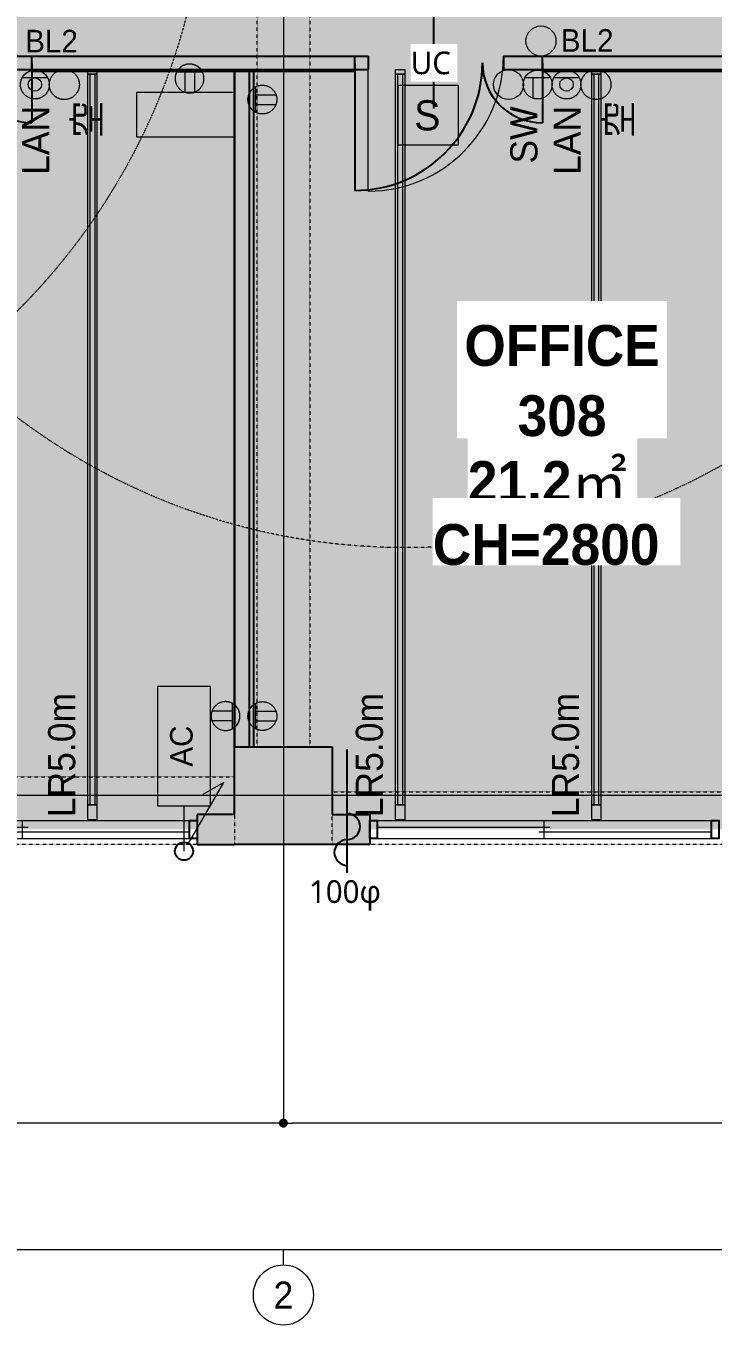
# Model space of a CAD drawing. Header units: millimetres. Extents: x -376000 to 292178, y -193032 to 188048.
# Drawn here: x -76643 to -72068, y 53324 to 61974 of the extents above; entities that cross this region are included whole.
import ezdxf

# ---------------------------------------------------------------- set-up
doc = ezdxf.new("R2010")
doc.units = ezdxf.units.MM
doc.header["$PDMODE"] = 1
doc.header["$PDSIZE"] = -2
for name, pattern in [('VW-01 短破線', [2.116125, 1.058062, -1.058062]), ('ラインタイプ-1', [2.116531, 1.058062, -1.058469]), ('ラインタイプ-28', [1.058161, 0.705383, -0.352778]), ('ラインタイプ-6', [5.291531, 3.175, -1.058062, 0.352704, -0.705764])]:
    doc.linetypes.add(name, pattern=pattern)
for name, color, linetype, lineweight in [('01_基準-寸法', 7, 'Continuous', 5), ('02_既存平面-内部建具・サッシ', 7, 'Continuous', 18), ('07_文字・記号', 7, 'Continuous', 9), ('_セキュリティー (2D)', 7, 'Continuous', 5), ('_塗（エリア） (2D)', 7, 'Continuous', 5), ('_塗（壁） (2D)', 7, 'Continuous', 5), ('_天井プロット (2D)', 7, 'Continuous', 5), ('_平面図(既存部) (2D)', 7, 'Continuous', 5), ('_平面図（新設） (2D)', 7, 'Continuous', 5), ('_文字・記号 (2D)', 7, 'Continuous', 5), ('_梁 (2D)', 7, 'Continuous', 5), ('_給排水ガス (2D)', 7, 'Continuous', 5), ('_解体部 (2D)', 7, 'Continuous', 5), ('一般', 7, 'Continuous', 5), ('天伏図', 7, 'Continuous', 5)]:
    doc.layers.add(name, color=color, linetype=linetype, lineweight=lineweight)
for name, color, linetype, lineweight, true_color in [('02_0.25', 1, 'Continuous', 25, 0xff0000), ('03_0.15', 7, 'Continuous', 15, 0x990099), ('04_0.10', 7, 'Continuous', 9, 0x0099ff), ('05_0.05点線', 9, 'ラインタイプ-28', 5, 0x808080), ('06一点鎖線', 7, 'ラインタイプ-6', 9, 0x9999ff), ('08_ハッチ・色', 7, 'Continuous', 5, 0x888888)]:
    doc.layers.add(name, color=color, linetype=linetype, lineweight=lineweight, true_color=true_color)
doc.styles.add('Hiragino Kaku Gothic Pro W3', font='', dxfattribs={"bigfont": 'Hiragino Kaku Gothic Pro W3'})
doc.styles.add('Hiragino Sans W3', font='', dxfattribs={"bigfont": 'Hiragino Sans W3'})
doc.styles.add('Yu Gothic UI Semilight', font='Yu Gothic UI Semilight.ttf')
doc.styles.add('ＭＳ Ｐゴシック', font='MS PGothic.ttf')
doc.styles.add('ＭＳ Ｐゴシック (bold)', font='')
doc.styles.get('Hiragino Kaku Gothic Pro W3').set_extended_font_data('Hiragino Kaku Gothic Pro W3')
doc.styles.get('Hiragino Sans W3').set_extended_font_data('Hiragino Sans W3')
doc.styles.get('ＭＳ Ｐゴシック (bold)').set_extended_font_data('ＭＳ Ｐゴシック', bold=True)
doc.dimstyles.new('RGT', dxfattribs={"dimtxt": 161.781684, "dimasz": 0.999939, "dimexe": 0, "dimexo": 1, "dimgap": 0.5, "dimtad": 1, "dimdsep": 46, "dimtxsty": 'Hiragino Sans W3', "dimblk": 'DOT', "dimblk1": 'DOT', "dimblk2": 'DOT', "dimcen": 0, "dimazin": 0, "dimtfac": 1, "dimtix": 1, "dimtmove": 0, "dimatfit": 0, "dimldrblk": 'VW_FILLEDARROW', "dimfxl": 1, "dimfrac": 2, "dimtolj": 1, "dimarcsym": 0})

# ---------------------------------------------------------------- blocks, each defined once
blk = doc.blocks.new('給排水ガス (2D)')
at = {"layer": '02_0.25'}
blk.add_circle((-75590.7, 56478.6), 60, dxfattribs=at)
at = {"layer": '04_0.10'}
for p, q in [((-75560.7, 56530.5), (-75325.9, 56937.1)), ((-75325.9, 56937.1), (-75464.3, 56857.2))]:
    blk.add_line(p, q, dxfattribs=at)
at = {"layer": '07_文字・記号', "color": 5, "lineweight": 18, "true_color": 0x0000ff}
blk.add_line((-75590.7, 56778.6), (-75590.7, 56478.6), dxfattribs=at)
blk = doc.blocks.new('塗（エリア） (2D)')
at = {"layer": '08_ハッチ・色', "linetype": 'Continuous', "lineweight": 0, "true_color": 0xd9d2ae, "transparency": 33554559}
blk.add_hatch(color=9, dxfattribs=at).paths.add_polyline_path([(-80628.7, 63568.6), (-80628.7, 63568.6), (-80628.7, 65273.6), (-79028.7, 65273.6), (-79028.7, 63568.6), (-61391.2, 63568.6), (-61397.5, 67757), (-59260, 67757), (-59253.7, 65248.6), (-57028.7, 65248.6), (-57028.7, 65248.6), (-54053.7, 65248.6), (-54053.7, 63528.1), (-54028.7, 63528.1), (-54028.7, 61728.1), (-80628.7, 61728.1)])
at = {"layer": '08_ハッチ・色', "linetype": 'Continuous', "lineweight": 0, "true_color": 0x98d8ff, "transparency": 33554559}
for points in [[(-79097.4, 56623.6), (-75191.2, 56623.6), (-75191.2, 61728.1), (-82028.7, 61728.1), (-82028.7, 59158.1), (-79097.4, 59158.1)], [(-75191.2, 61728.1), (-71028.7, 61728.1), (-71028.7, 56623.6), (-75191.2, 56623.6)]]:
    blk.add_hatch(color=141, dxfattribs=at).paths.add_polyline_path(points)
blk = doc.blocks.new('塗（壁） (2D)')
at = {"layer": '02_0.25', "linetype": 'Continuous', "lineweight": 0, "true_color": 0xaaaaaa}
for points in [[(-75253.7, 57173.6), (-74603.7, 57173.6), (-74603.7, 56523.6), (-75253.7, 56523.6)], [(-75503.7, 56523.6), (-75503.7, 56723.6), (-75253.7, 56723.6), (-75253.7, 56523.6)], [(-74603.7, 56523.6), (-74603.7, 56723.6), (-74353.7, 56723.6), (-74353.7, 56523.6)]]:
    blk.add_hatch(color=253, dxfattribs=at).paths.add_polyline_path(points)
at = {"layer": '08_ハッチ・色', "linetype": 'Continuous', "lineweight": 0}
blk.add_hatch(color=120, dxfattribs=at).paths.add_polyline_path([(-75253.7, 61683.6), (-75128.7, 61683.6), (-75128.7, 57173.6), (-75253.7, 57173.6)])
at = {"layer": '08_ハッチ・色', "color": 141}
for points in [[(-74363.7, 61683.6), (-74363.7, 61773.6), (-77003.7, 61683.6), (-77003.7, 61773.6)], [(-68193.7, 61683.6), (-68193.7, 61773.6), (-73463.7, 61683.6), (-73463.7, 61773.6)]]:
    blk.add_solid(points, dxfattribs=at)
blk = doc.blocks.new('グループ-31')
at = {"layer": '02_0.25', "flags": 128}
for points in [[(-1162.5, 60), (-1113.1, 60), (-1113.1, -60), (-1162.5, -60)], [(1113.1, 60), (1162.5, 60), (1162.5, -60), (1113.1, -60)]]:
    blk.add_lwpolyline(points, close=True, dxfattribs=at)
at = {"layer": '03_0.15'}
for p, q in [((-1113.1, 15), (37, 15)), ((0, -60), (0, 60)), ((-37, -15), (1113.1, -15))]:
    blk.add_line(p, q, dxfattribs=at)
at = {"layer": '04_0.10'}
for p, q in [((-1113.1, 60), (1113.1, 60)), ((-1113.1, -60), (1113.1, -60))]:
    blk.add_line(p, q, dxfattribs=at)
blk = doc.blocks.new('シンボル-2')
at = {"layer": '02_0.25', "color": 7}
blk.add_blockref('グループ-31', (0, 0), dxfattribs=at)
blk = doc.blocks.new('平面図(既存部) (2D)')
at = {"layer": '02_0.25'}
for p, q in [((-75253.728, 56723.559), (-75254.115, 57173.559)), ((-75254.115, 57173.559), (-74604.115, 57173.559)), ((-74604.115, 57173.559), (-74603.728, 56723.559)), ((-75503.728, 56723.559), (-75503.728, 56523.559)), ((-75253.728, 56723.559), (-75503.728, 56723.559)), ((-74603.728, 56723.559), (-74353.728, 56723.559)), ((-74353.728, 56723.559), (-74353.728, 56523.559)), ((-75503.728, 56523.559), (-75253.728, 56523.559)), ((-74604.115, 56523.559), (-75253.728, 56523.559)), ((-74353.728, 56523.559), (-74603.728, 56523.559))]:
    blk.add_line(p, q, dxfattribs=at)
at = {"layer": '06一点鎖線'}
for p, q in [((-74928.728, 72925.18), (-74928.728, 54925.18)), ((-50528.728, 56848.559), (-85528.728, 56848.559))]:
    blk.add_line(p, q, dxfattribs=at)
at = {"layer": '04_0.10', "color": 7}
for p in [(-76666.228, 56623.559), (-73191.228, 56623.559)]:
    blk.add_blockref('シンボル-2', p, dxfattribs=at)
blk = doc.blocks.new('解体部 (2D)')
at = {"layer": '02_0.25'}
for p, q in [((-76603.728, 61773.559), (-74453.728, 61773.559)), ((-76603.728, 61673.559), (-76603.728, 61773.559)), ((-74453.728, 61673.559), (-74453.728, 61773.559)), ((-73203.728, 61773.559), (-68303.728, 61773.559)), ((-73203.728, 61673.559), (-73203.728, 61773.559)), ((-76603.728, 61728.559), (-76603.728, 61328.559)), ((-76603.728, 61673.559), (-74453.728, 61673.559)), ((-75254.115, 57173.559), (-75254.115, 61673.559)), ((-75154.115, 57173.559), (-75154.115, 61673.559)), ((-74453.728, 61728.559), (-74453.728, 60878.559)), ((-73203.728, 61728.559), (-73203.728, 61328.559)), ((-73203.728, 61673.559), (-68303.728, 61673.559))]:
    blk.add_line(p, q, dxfattribs=at)
for centre, radius, start, end in [((-76603.728, 61728.559), 400, 180, 270), ((-74453.728, 61728.559), 850, 270, 0), ((-73203.728, 61728.559), 400, 180, 270)]:
    blk.add_arc(centre, radius, start, end, dxfattribs=at)
blk = doc.blocks.new('グループ-465')
at = {"layer": '04_0.10'}
blk.add_line((-74363.7, 60873.6), (-74363.7, 61773.6), dxfattribs=at)
blk.add_arc((-74363.7, 61773.6), 900, 270, 0, dxfattribs=at)
blk = doc.blocks.new('平面図（新設） (2D)')
at = {"layer": '02_0.25'}
for p, q in [((-77003.728, 61773.559), (-74363.728, 61773.559)), ((-74363.728, 61773.559), (-74363.728, 61683.559)), ((-73463.728, 61773.559), (-73463.728, 61683.559)), ((-73463.728, 61773.559), (-68193.728, 61773.559)), ((-77003.728, 61683.559), (-74363.728, 61683.559)), ((-75253.728, 61683.559), (-75253.728, 57173.559)), ((-75128.728, 61683.559), (-75128.728, 57173.559)), ((-73463.728, 61683.559), (-68193.728, 61683.559))]:
    blk.add_line(p, q, dxfattribs=at)
at = {"layer": '04_0.10'}
blk.add_blockref('グループ-465', (0, 0), dxfattribs=at)
blk = doc.blocks.new('グループ-1188')
at = {"layer": '07_文字・記号', "linetype": 'Continuous', "lineweight": 0, "true_color": 0x02abea, "transparency": 33554687}
blk.add_hatch(color=140, dxfattribs=at).paths.add_polyline_path([(-75765.7, 56778.6), (-75765.7, 57578.6), (-75415.7, 57578.6), (-75415.7, 56778.6)])
at = {"layer": '07_文字・記号', "color": 7, "linetype": 'Continuous', "lineweight": 5, "transparency": 33554687, "flags": 128}
blk.add_lwpolyline([(-75765.7, 56778.6), (-75765.7, 57578.6), (-75415.7, 57578.6), (-75415.7, 56778.6)], close=True, dxfattribs=at)
at = {"layer": '07_文字・記号', "color": 7, "insert": (-75683.9, 57178.6), "char_height": 150.76, "attachment_point": 2, "rotation": 90, "line_spacing_factor": 1.006498, "style": 'ＭＳ Ｐゴシック'}
blk.add_mtext('AC', dxfattribs=at)
blk = doc.blocks.new('新規分電盤')
at = {"layer": '07_文字・記号', "linetype": 'Continuous', "lineweight": 0, "transparency": 33554687}
blk.add_hatch(color=140, dxfattribs=at).paths.add_polyline_path([(-325, 150), (325, 150), (325, -150), (-325, -150)])
at = {"layer": '07_文字・記号', "color": 7, "linetype": 'Continuous', "lineweight": 5, "transparency": 33554687, "flags": 128}
blk.add_lwpolyline([(-325, 150), (325, 150), (325, -150), (-325, -150)], close=True, dxfattribs=at)
at = {"layer": '07_文字・記号', "color": 7, "linetype": 'Continuous', "lineweight": 5, "transparency": 33554687}
blk.add_solid([(325, -150), (325, 150), (-325, -150)], dxfattribs=at)
blk = doc.blocks.new('2口コンセント')
at = {"layer": '07_文字・記号', "linetype": 'Continuous', "lineweight": 0, "true_color": 0x63c3ff}
blk.add_hatch(color=151, dxfattribs=at).paths.add_polyline_path([(96, 0), (95.8, -6.4), (95.2, -12.6), (94.2, -18.8), (92.8, -24.9), (91, -30.8), (88.8, -36.6), (86.2, -42.4), (83.1, -48), (79.8, -53.4), (76.1, -58.5), (72.2, -63.4), (67.9, -67.9), (63.4, -72.2), (58.5, -76.1), (53.4, -79.8), (48, -83.1), (42.4, -86.2), (36.6, -88.8), (30.8, -91), (24.9, -92.8), (18.8, -94.2), (12.6, -95.2), (6.4, -95.8), (0, -96), (-6.4, -95.8), (-12.6, -95.2), (-18.8, -94.2), (-24.9, -92.8), (-30.8, -91), (-36.6, -88.8), (-42.4, -86.2), (-48, -83.1), (-53.4, -79.8), (-58.5, -76.1), (-63.4, -72.2), (-67.9, -67.9), (-72.2, -63.4), (-76.1, -58.5), (-79.8, -53.4), (-83.1, -48), (-86.2, -42.4), (-88.8, -36.6), (-91, -30.8), (-92.8, -24.9), (-94.2, -18.8), (-95.2, -12.6), (-95.8, -6.4), (-96, 0), (-95.8, 6.4), (-95.2, 12.6), (-94.2, 18.8), (-92.8, 24.9), (-91, 30.8), (-88.8, 36.6), (-86.2, 42.4), (-83.1, 48), (-79.8, 53.4), (-76.1, 58.5), (-72.2, 63.4), (-67.9, 67.9), (-63.4, 72.2), (-58.5, 76.1), (-53.4, 79.8), (-48, 83.1), (-42.4, 86.2), (-36.6, 88.8), (-30.8, 91), (-24.9, 92.8), (-18.8, 94.2), (-12.6, 95.2), (-6.4, 95.8), (0, 96), (6.4, 95.8), (12.6, 95.2), (18.8, 94.2), (24.9, 92.8), (30.8, 91), (36.6, 88.8), (42.4, 86.2), (48, 83.1), (53.4, 79.8), (58.5, 76.1), (63.4, 72.2), (67.9, 67.9), (72.2, 63.4), (76.1, 58.5), (79.8, 53.4), (83.1, 48), (86.2, 42.4), (88.8, 36.6), (91, 30.8), (92.8, 24.9), (94.2, 18.8), (95.2, 12.6), (95.8, 6.4)])
at = {"layer": '07_文字・記号', "linetype": 'Continuous', "lineweight": 0}
h = blk.add_hatch(color=7, dxfattribs=at)
edge = h.paths.add_edge_path()
edge.add_arc((0, 0), 96, 27.81814, 90)
edge.add_arc((0, 0), 96, 90, 152.18186)
edge.add_line((-84.9, 44.8), (84.9, 44.8))
at = {"layer": '07_文字・記号', "color": 7, "linetype": 'Continuous', "lineweight": 5}
for p, q in [((-32, 44.8), (-32, -90.5)), ((32, 44.8), (32, -90.5))]:
    blk.add_line(p, q, dxfattribs=at)
at = {"layer": '07_文字・記号', "color": 7, "linetype": 'Continuous', "lineweight": 5, "flags": 128}
blk.add_lwpolyline([(84.9, 44.8, 0.278179), (0, 96, 0.278179), (-84.9, 44.8), (84.9, 44.8)], format="xyb", close=True, dxfattribs=at)
at = {"layer": '07_文字・記号', "color": 7, "linetype": 'Continuous', "lineweight": 5}
blk.add_open_spline([(96, 0), (96, -25.7), (70.3, -70.3), (25.7, -96), (-25.7, -96), (-70.3, -70.3), (-96, -25.7), (-96, 25.7), (-70.3, 70.3), (-25.7, 96), (25.7, 96), (70.3, 70.3), (96, 25.7), (96, 0)], degree=2, dxfattribs=at)
blk = doc.blocks.new('グループ-1209')
at = {"color": 255, "linetype": 'Continuous', "lineweight": 5}
blk.add_wipeout([(-73288.3, 59401), (-73138.3, 59401), (-73138.3, 59151), (-73288.3, 59151)], dxfattribs=at).dxf.layer = '天伏図'
at = {"layer": '天伏図', "color": 82, "linetype": 'Continuous', "lineweight": 5, "true_color": 0x1ade00}
blk.add_line((-73288.3, 59359.9), (-73138.3, 59359.9), dxfattribs=at)
at = {"layer": '天伏図', "color": 82, "linetype": 'Continuous', "lineweight": 5, "true_color": 0x1ade00, "flags": 128}
blk.add_lwpolyline([(-73288.3, 59401), (-73138.3, 59401), (-73138.3, 59151), (-73288.3, 59151)], close=True, dxfattribs=at)
at = {"layer": '天伏図', "color": 82, "true_color": 0x1ade00, "insert": (-73264.3, 59319.6), "char_height": 120.6, "attachment_point": 1, "line_spacing_factor": 1.006145, "style": 'ＭＳ Ｐゴシック'}
blk.add_mtext('S', dxfattribs=at)
blk = doc.blocks.new('グループ-1213')
at = {"color": 255, "linetype": 'Continuous', "lineweight": 5}
blk.add_wipeout([(-73288.3, 59401), (-73138.3, 59401), (-73138.3, 59151), (-73288.3, 59151)], dxfattribs=at).dxf.layer = '天伏図'
at = {"layer": '天伏図', "color": 82, "linetype": 'Continuous', "lineweight": 5, "true_color": 0x1ade00}
blk.add_line((-73288.3, 59359.9), (-73138.3, 59359.9), dxfattribs=at)
at = {"layer": '天伏図', "color": 82, "linetype": 'Continuous', "lineweight": 5, "true_color": 0x1ade00, "flags": 128}
blk.add_lwpolyline([(-73288.3, 59401), (-73138.3, 59401), (-73138.3, 59151), (-73288.3, 59151)], close=True, dxfattribs=at)
at = {"layer": '天伏図', "color": 82, "true_color": 0x1ade00, "insert": (-73264.3, 59319.6), "char_height": 120.6, "attachment_point": 1, "line_spacing_factor": 1.006145, "style": 'ＭＳ Ｐゴシック'}
blk.add_mtext('S', dxfattribs=at)
blk = doc.blocks.new('グループ-1241')
at = {"layer": '07_文字・記号', "color": 160, "linetype": 'Continuous', "lineweight": 5, "true_color": 0x003dff, "transparency": 33554687, "flags": 128}
for points in [[(191.9, 2505), (191.9, 2475), (131.9, 2475), (131.9, 2505)], [(191.9, 2475), (191.9, -2390), (131.9, -2390), (131.9, 2475)], [(176.9, 2475), (176.9, -2390), (146.9, -2390), (146.9, 2475)], [(191.9, -2390), (191.9, -2490), (131.9, -2490), (131.9, -2390)]]:
    blk.add_lwpolyline(points, close=True, dxfattribs=at)
at = {"layer": '07_文字・記号', "color": 160, "true_color": 0x003dff, "insert": (-42, -2060), "char_height": 180.91, "attachment_point": 5, "rotation": 90, "line_spacing_factor": 1.007907, "style": 'ＭＳ Ｐゴシック'}
blk.add_mtext('LR5.0m', dxfattribs=at)
blk = doc.blocks.new('シンボル-6')
at = {"layer": '07_文字・記号', "color": 7}
blk.add_blockref('グループ-1241', (0, 0), dxfattribs=at)
blk = doc.blocks.new('グループ-1278')
at = {"layer": '07_文字・記号', "linetype": 'Continuous', "lineweight": 0, "true_color": 0x63c3ff}
blk.add_hatch(color=151, dxfattribs=at).paths.add_polyline_path([(-76679.5, 61583.6), (-76679.3, 61577.2), (-76678.7, 61570.9), (-76677.7, 61564.8), (-76676.3, 61558.7), (-76674.5, 61552.8), (-76672.3, 61546.9), (-76669.7, 61541.2), (-76666.6, 61535.6), (-76663.3, 61530.1), (-76659.6, 61525), (-76655.7, 61520.2), (-76651.4, 61515.6), (-76646.9, 61511.4), (-76642, 61507.4), (-76636.9, 61503.8), (-76631.5, 61500.4), (-76625.9, 61497.4), (-76620.1, 61494.8), (-76614.3, 61492.6), (-76608.4, 61490.8), (-76602.3, 61489.4), (-76596.1, 61488.4), (-76589.9, 61487.8), (-76583.5, 61487.6), (-76577.1, 61487.8), (-76570.9, 61488.4), (-76564.7, 61489.4), (-76558.6, 61490.8), (-76552.7, 61492.6), (-76546.9, 61494.8), (-76541.1, 61497.4), (-76535.5, 61500.4), (-76530.1, 61503.8), (-76524.9, 61507.4), (-76520.1, 61511.4), (-76515.6, 61515.6), (-76511.3, 61520.2), (-76507.4, 61525), (-76503.7, 61530.1), (-76500.4, 61535.6), (-76497.3, 61541.2), (-76494.7, 61546.9), (-76492.5, 61552.8), (-76490.7, 61558.7), (-76489.3, 61564.8), (-76488.3, 61570.9), (-76487.7, 61577.2), (-76487.5, 61583.6), (-76487.7, 61589.9), (-76488.3, 61596.2), (-76489.3, 61602.4), (-76490.7, 61608.4), (-76492.5, 61614.4), (-76494.7, 61620.2), (-76497.3, 61625.9), (-76500.4, 61631.6), (-76503.7, 61637), (-76507.4, 61642.1), (-76511.3, 61646.9), (-76515.6, 61651.5), (-76520.1, 61655.7), (-76524.9, 61659.7), (-76530.1, 61663.3), (-76535.5, 61666.7), (-76541.1, 61669.7), (-76546.9, 61672.3), (-76552.7, 61674.5), (-76558.6, 61676.3), (-76564.7, 61677.8), (-76570.9, 61678.8), (-76577.1, 61679.4), (-76583.5, 61679.6), (-76589.9, 61679.4), (-76596.1, 61678.8), (-76602.3, 61677.8), (-76608.4, 61676.3), (-76614.3, 61674.5), (-76620.1, 61672.3), (-76625.9, 61669.7), (-76631.5, 61666.7), (-76636.9, 61663.3), (-76642, 61659.7), (-76646.9, 61655.7), (-76651.4, 61651.5), (-76655.7, 61646.9), (-76659.6, 61642.1), (-76663.3, 61637), (-76666.6, 61631.6), (-76669.7, 61625.9), (-76672.3, 61620.2), (-76674.5, 61614.4), (-76676.3, 61608.4), (-76677.7, 61602.4), (-76678.7, 61596.2), (-76679.3, 61589.9)])
at = {"layer": '07_文字・記号', "linetype": 'Continuous', "lineweight": 0}
h = blk.add_hatch(color=7, dxfattribs=at)
edge = h.paths.add_edge_path()
edge.add_arc((-76583.5, 61583.6), 96, 90, 152.18186, ccw=False)
edge.add_arc((-76583.5, 61583.6), 96, 27.81814, 90, ccw=False)
edge.add_line((-76498.6, 61628.4), (-76668.4, 61628.4))
at = {"layer": '07_文字・記号', "color": 7, "linetype": 'Continuous', "lineweight": 5, "flags": 128}
blk.add_lwpolyline([(-76668.4, 61628.4, -0.278179), (-76583.5, 61679.6, -0.278179), (-76498.6, 61628.4), (-76668.4, 61628.4)], format="xyb", close=True, dxfattribs=at)
at = {"layer": '07_文字・記号', "color": 7, "linetype": 'Continuous', "lineweight": 5, "transparency": 33554687}
blk.add_circle((-76583.5, 61583.6), 44.8, dxfattribs=at)
at = {"layer": '07_文字・記号', "color": 7, "linetype": 'Continuous', "lineweight": 5}
blk.add_open_spline([(-76679.5, 61583.6), (-76679.5, 61557.8), (-76653.8, 61513.3), (-76609.2, 61487.6), (-76557.8, 61487.6), (-76513.2, 61513.3), (-76487.5, 61557.8), (-76487.5, 61609.3), (-76513.2, 61653.8), (-76557.8, 61679.6), (-76609.2, 61679.6), (-76653.8, 61653.8), (-76679.5, 61609.3), (-76679.5, 61583.6)], degree=2, dxfattribs=at)
at = {"layer": '一般', "color": 7, "transparency": 33554687, "insert": (-76669.3, 60981.7), "char_height": 180.91, "attachment_point": 1, "rotation": 90, "line_spacing_factor": 1.007907, "style": 'ＭＳ Ｐゴシック'}
blk.add_mtext('LAN', dxfattribs=at)
blk = doc.blocks.new('グループ-1279')
at = {"layer": '07_文字・記号', "linetype": 'Continuous', "lineweight": 0, "true_color": 0x63c3ff}
blk.add_hatch(color=151, dxfattribs=at).paths.add_polyline_path([(-76487.5, 61583.6), (-76487.3, 61576.9), (-76486.7, 61570.4), (-76485.6, 61564), (-76484.2, 61557.7), (-76482.3, 61551.5), (-76480, 61545.4), (-76477.2, 61539.4), (-76474.1, 61533.6), (-76470.6, 61527.9), (-76466.8, 61522.6), (-76462.7, 61517.5), (-76458.3, 61512.8), (-76453.5, 61508.4), (-76448.5, 61504.3), (-76443.1, 61500.5), (-76437.5, 61497), (-76431.6, 61493.8), (-76425.7, 61491.1), (-76419.6, 61488.8), (-76413.4, 61486.9), (-76407.1, 61485.4), (-76400.7, 61484.4), (-76394.1, 61483.8), (-76387.5, 61483.6), (-76380.9, 61483.8), (-76374.3, 61484.4), (-76367.9, 61485.4), (-76361.6, 61486.9), (-76355.4, 61488.8), (-76349.3, 61491.1), (-76343.4, 61493.8), (-76337.5, 61497), (-76331.9, 61500.5), (-76326.5, 61504.3), (-76321.5, 61508.4), (-76316.7, 61512.8), (-76312.3, 61517.5), (-76308.2, 61522.6), (-76304.4, 61527.9), (-76300.9, 61533.6), (-76297.8, 61539.4), (-76295, 61545.4), (-76292.7, 61551.5), (-76290.8, 61557.7), (-76289.4, 61564), (-76288.3, 61570.4), (-76287.7, 61576.9), (-76287.5, 61583.6), (-76287.7, 61590.2), (-76288.3, 61596.7), (-76289.4, 61603.2), (-76290.8, 61609.5), (-76292.7, 61615.7), (-76295, 61621.7), (-76297.8, 61627.7), (-76300.9, 61633.6), (-76304.4, 61639.2), (-76308.2, 61644.5), (-76312.3, 61649.6), (-76316.7, 61654.3), (-76321.5, 61658.7), (-76326.5, 61662.9), (-76331.9, 61666.7), (-76337.5, 61670.2), (-76343.4, 61673.3), (-76349.3, 61676), (-76355.4, 61678.3), (-76361.6, 61680.2), (-76367.9, 61681.7), (-76374.3, 61682.7), (-76380.9, 61683.3), (-76387.5, 61683.6), (-76394.1, 61683.3), (-76400.7, 61682.7), (-76407.1, 61681.7), (-76413.4, 61680.2), (-76419.6, 61678.3), (-76425.7, 61676), (-76431.6, 61673.3), (-76437.5, 61670.2), (-76443.1, 61666.7), (-76448.5, 61662.9), (-76453.5, 61658.7), (-76458.3, 61654.3), (-76462.7, 61649.6), (-76466.8, 61644.5), (-76470.6, 61639.2), (-76474.1, 61633.6), (-76477.2, 61627.7), (-76480, 61621.7), (-76482.3, 61615.7), (-76484.2, 61609.5), (-76485.6, 61603.2), (-76486.7, 61596.7), (-76487.3, 61590.2)])
at = {"layer": '07_文字・記号', "color": 7, "lineweight": 5}
blk.add_open_spline([(-76487.5, 61583.6), (-76487.5, 61556.8), (-76460.7, 61510.4), (-76414.3, 61483.6), (-76360.7, 61483.6), (-76314.3, 61510.4), (-76287.5, 61556.8), (-76287.5, 61610.4), (-76314.3, 61656.8), (-76360.7, 61683.6), (-76414.3, 61683.6), (-76460.7, 61656.8), (-76487.5, 61610.4), (-76487.5, 61583.6)], degree=2, dxfattribs=at)
at = {"layer": '一般', "color": 7, "transparency": 33554687, "insert": (-76326.8, 61229.5), "char_height": 180.9, "attachment_point": 1, "rotation": 90, "line_spacing_factor": 1.007907, "style": 'ＭＳ Ｐゴシック'}
blk.add_mtext('空', dxfattribs=at)
blk = doc.blocks.new('グループ-1280')
at = {"layer": '07_文字・記号', "linetype": 'Continuous', "lineweight": 0, "true_color": 0x63c3ff}
blk.add_hatch(color=151, dxfattribs=at).paths.add_polyline_path([(-73139.5, 61583.6), (-73139.3, 61577.2), (-73138.7, 61570.9), (-73137.7, 61564.8), (-73136.3, 61558.7), (-73134.5, 61552.8), (-73132.3, 61546.9), (-73129.7, 61541.2), (-73126.6, 61535.6), (-73123.3, 61530.1), (-73119.6, 61525), (-73115.7, 61520.2), (-73111.4, 61515.6), (-73106.9, 61511.4), (-73102, 61507.4), (-73096.9, 61503.8), (-73091.5, 61500.4), (-73085.9, 61497.4), (-73080.1, 61494.8), (-73074.3, 61492.6), (-73068.4, 61490.8), (-73062.3, 61489.4), (-73056.1, 61488.4), (-73049.9, 61487.8), (-73043.5, 61487.6), (-73037.1, 61487.8), (-73030.9, 61488.4), (-73024.7, 61489.4), (-73018.6, 61490.8), (-73012.7, 61492.6), (-73006.9, 61494.8), (-73001.1, 61497.4), (-72995.5, 61500.4), (-72990.1, 61503.8), (-72984.9, 61507.4), (-72980.1, 61511.4), (-72975.6, 61515.6), (-72971.3, 61520.2), (-72967.4, 61525), (-72963.7, 61530.1), (-72960.4, 61535.6), (-72957.3, 61541.2), (-72954.7, 61546.9), (-72952.5, 61552.8), (-72950.7, 61558.7), (-72949.3, 61564.8), (-72948.3, 61570.9), (-72947.7, 61577.2), (-72947.5, 61583.6), (-72947.7, 61589.9), (-72948.3, 61596.2), (-72949.3, 61602.4), (-72950.7, 61608.4), (-72952.5, 61614.4), (-72954.7, 61620.2), (-72957.3, 61625.9), (-72960.4, 61631.6), (-72963.7, 61637), (-72967.4, 61642.1), (-72971.3, 61646.9), (-72975.6, 61651.5), (-72980.1, 61655.7), (-72984.9, 61659.7), (-72990.1, 61663.3), (-72995.5, 61666.7), (-73001.1, 61669.7), (-73006.9, 61672.3), (-73012.7, 61674.5), (-73018.6, 61676.3), (-73024.7, 61677.8), (-73030.9, 61678.8), (-73037.1, 61679.4), (-73043.5, 61679.6), (-73049.9, 61679.4), (-73056.1, 61678.8), (-73062.3, 61677.8), (-73068.4, 61676.3), (-73074.3, 61674.5), (-73080.1, 61672.3), (-73085.9, 61669.7), (-73091.5, 61666.7), (-73096.9, 61663.3), (-73102, 61659.7), (-73106.9, 61655.7), (-73111.4, 61651.5), (-73115.7, 61646.9), (-73119.6, 61642.1), (-73123.3, 61637), (-73126.6, 61631.6), (-73129.7, 61625.9), (-73132.3, 61620.2), (-73134.5, 61614.4), (-73136.3, 61608.4), (-73137.7, 61602.4), (-73138.7, 61596.2), (-73139.3, 61589.9)])
at = {"layer": '07_文字・記号', "linetype": 'Continuous', "lineweight": 0}
h = blk.add_hatch(color=7, dxfattribs=at)
edge = h.paths.add_edge_path()
edge.add_arc((-73043.5, 61583.6), 96, 90, 152.18186, ccw=False)
edge.add_arc((-73043.5, 61583.6), 96, 27.81814, 90, ccw=False)
edge.add_line((-72958.6, 61628.4), (-73128.4, 61628.4))
at = {"layer": '07_文字・記号', "color": 7, "linetype": 'Continuous', "lineweight": 5, "flags": 128}
blk.add_lwpolyline([(-73128.4, 61628.4, -0.278179), (-73043.5, 61679.6, -0.278179), (-72958.6, 61628.4), (-73128.4, 61628.4)], format="xyb", close=True, dxfattribs=at)
at = {"layer": '07_文字・記号', "color": 7, "linetype": 'Continuous', "lineweight": 5, "transparency": 33554687}
blk.add_circle((-73043.5, 61583.6), 44.8, dxfattribs=at)
at = {"layer": '07_文字・記号', "color": 7, "linetype": 'Continuous', "lineweight": 5}
blk.add_open_spline([(-73139.5, 61583.6), (-73139.5, 61557.8), (-73113.8, 61513.3), (-73069.2, 61487.6), (-73017.8, 61487.6), (-72973.2, 61513.3), (-72947.5, 61557.8), (-72947.5, 61609.3), (-72973.2, 61653.8), (-73017.8, 61679.6), (-73069.2, 61679.6), (-73113.8, 61653.8), (-73139.5, 61609.3), (-73139.5, 61583.6)], degree=2, dxfattribs=at)
at = {"layer": '一般', "color": 7, "transparency": 33554687, "insert": (-73129.3, 60981.7), "char_height": 180.91, "attachment_point": 1, "rotation": 90, "line_spacing_factor": 1.007907, "style": 'ＭＳ Ｐゴシック'}
blk.add_mtext('LAN', dxfattribs=at)
blk = doc.blocks.new('グループ-1281')
at = {"layer": '07_文字・記号', "linetype": 'Continuous', "lineweight": 0, "true_color": 0x63c3ff}
blk.add_hatch(color=151, dxfattribs=at).paths.add_polyline_path([(-72947.5, 61583.6), (-72947.3, 61576.9), (-72946.7, 61570.4), (-72945.6, 61564), (-72944.2, 61557.7), (-72942.3, 61551.5), (-72940, 61545.4), (-72937.2, 61539.4), (-72934.1, 61533.6), (-72930.6, 61527.9), (-72926.8, 61522.6), (-72922.7, 61517.5), (-72918.3, 61512.8), (-72913.5, 61508.4), (-72908.5, 61504.3), (-72903.1, 61500.5), (-72897.5, 61497), (-72891.6, 61493.8), (-72885.7, 61491.1), (-72879.6, 61488.8), (-72873.4, 61486.9), (-72867.1, 61485.4), (-72860.7, 61484.4), (-72854.1, 61483.8), (-72847.5, 61483.6), (-72840.9, 61483.8), (-72834.3, 61484.4), (-72827.9, 61485.4), (-72821.6, 61486.9), (-72815.4, 61488.8), (-72809.3, 61491.1), (-72803.4, 61493.8), (-72797.5, 61497), (-72791.9, 61500.5), (-72786.5, 61504.3), (-72781.5, 61508.4), (-72776.7, 61512.8), (-72772.3, 61517.5), (-72768.2, 61522.6), (-72764.4, 61527.9), (-72760.9, 61533.6), (-72757.8, 61539.4), (-72755, 61545.4), (-72752.7, 61551.5), (-72750.8, 61557.7), (-72749.4, 61564), (-72748.3, 61570.4), (-72747.7, 61576.9), (-72747.5, 61583.6), (-72747.7, 61590.2), (-72748.3, 61596.7), (-72749.4, 61603.2), (-72750.8, 61609.5), (-72752.7, 61615.7), (-72755, 61621.7), (-72757.8, 61627.7), (-72760.9, 61633.6), (-72764.4, 61639.2), (-72768.2, 61644.5), (-72772.3, 61649.6), (-72776.7, 61654.3), (-72781.5, 61658.7), (-72786.5, 61662.9), (-72791.9, 61666.7), (-72797.5, 61670.2), (-72803.4, 61673.3), (-72809.3, 61676), (-72815.4, 61678.3), (-72821.6, 61680.2), (-72827.9, 61681.7), (-72834.3, 61682.7), (-72840.9, 61683.3), (-72847.5, 61683.6), (-72854.1, 61683.3), (-72860.7, 61682.7), (-72867.1, 61681.7), (-72873.4, 61680.2), (-72879.6, 61678.3), (-72885.7, 61676), (-72891.6, 61673.3), (-72897.5, 61670.2), (-72903.1, 61666.7), (-72908.5, 61662.9), (-72913.5, 61658.7), (-72918.3, 61654.3), (-72922.7, 61649.6), (-72926.8, 61644.5), (-72930.6, 61639.2), (-72934.1, 61633.6), (-72937.2, 61627.7), (-72940, 61621.7), (-72942.3, 61615.7), (-72944.2, 61609.5), (-72945.6, 61603.2), (-72946.7, 61596.7), (-72947.3, 61590.2)])
at = {"layer": '07_文字・記号', "color": 7, "lineweight": 5}
blk.add_open_spline([(-72947.5, 61583.6), (-72947.5, 61556.8), (-72920.7, 61510.4), (-72874.3, 61483.6), (-72820.7, 61483.6), (-72774.3, 61510.4), (-72747.5, 61556.8), (-72747.5, 61610.4), (-72774.3, 61656.8), (-72820.7, 61683.6), (-72874.3, 61683.6), (-72920.7, 61656.8), (-72947.5, 61610.4), (-72947.5, 61583.6)], degree=2, dxfattribs=at)
at = {"layer": '一般', "color": 7, "transparency": 33554687, "insert": (-72786.8, 61229.5), "char_height": 180.9, "attachment_point": 1, "rotation": 90, "line_spacing_factor": 1.007907, "style": 'ＭＳ Ｐゴシック'}
blk.add_mtext('空', dxfattribs=at)
blk = doc.blocks.new('天井プロット (2D)')
at = {"layer": '07_文字・記号', "linetype": 'Continuous', "lineweight": 0, "true_color": 0x0036e9}
h = blk.add_hatch(color=160, dxfattribs=at)
edge = h.paths.add_edge_path()
edge.add_arc((-73430, 61583.6), 100, 0, 360)
at = {"layer": '02_0.25'}
for p, q in [((-73926.1, 61423.8), (-73926.1, 62073.5)), ((-74503.7, 56335.6), (-74503.7, 57153.8))]:
    blk.add_line(p, q, dxfattribs=at)
at = {"layer": '02_0.25', "lineweight": 25, "flags": 128}
blk.add_lwpolyline([(-74504, 57152.8), (-74503.7, 57153.8), (-74503.5, 57152.8)], dxfattribs=at)
at = {"layer": '02_0.25'}
for centre, start, end in [((-74503.7, 56642.6), 270, 90), ((-74503.7, 56470.6), 90, 270)]:
    blk.add_arc(centre, 86, start, end, dxfattribs=at)
at = {"layer": '07_文字・記号', "color": 100, "linetype": 'VW-01 短破線', "true_color": 0x00ff3f}
blk.add_circle((-79738, 63120), 4300, dxfattribs=at)
at = {"layer": '07_文字・記号', "color": 160, "true_color": 0x0036e9}
for centre in [(-73213.7, 61873.6), (-73430, 61583.6)]:
    blk.add_circle(centre, 100, dxfattribs=at)
at = {"layer": '07_文字・記号', "color": 7, "transparency": 33554687}
for name, p in [('グループ-1278', (0, 0)), ('グループ-1279', (0, 0)), ('2口コンセント', (-75553.7, 61623.6)), ('グループ-1280', (0, 0)), ('グループ-1281', (0, 0)), ('グループ-1188', (0, 0))]:
    blk.add_blockref(name, p, dxfattribs=at)
at = {"layer": '07_文字・記号', "color": 7}
for p in [(-76362, 59178.6), (-74313.1, 59178.6)]:
    blk.add_blockref('シンボル-6', p, dxfattribs=at)
at = {"layer": '07_文字・記号', "color": 7, "transparency": 33554687, "xscale": -1}
blk.add_blockref('2口コンセント', (-73235.5, 61583.6), dxfattribs=at)
at = {"layer": '07_文字・記号', "color": 7, "transparency": 33554687}
for name, p, rotation in [('新規分電盤', (-75578.7, 61383.6), 180), ('2口コンセント', (-75314.1, 57378.6), 270)]:
    blk.add_blockref(name, p, dxfattribs=dict(at, rotation=rotation))
at = {"layer": '07_文字・記号', "color": 7, "transparency": 33554687, "xscale": -1, "rotation": 90}
for p in [(-75068.7, 61483.6), (-75068.7, 57378.6)]:
    blk.add_blockref('2口コンセント', p, dxfattribs=at)
at = {"layer": '07_文字・記号', "color": 82, "true_color": 0x1ade00, "transparency": 33554687}
blk.add_blockref('グループ-1209', (0, 0), dxfattribs=at)
at = {"layer": '04_0.10', "insert": (-74758.9, 56285.2), "char_height": 150.76, "attachment_point": 1, "line_spacing_factor": 1.005088, "style": 'Yu Gothic UI Semilight'}
blk.add_mtext('100φ', dxfattribs=at)
at = {"layer": '07_文字・記号', "color": 160, "true_color": 0x0036e9, "char_height": 150.76, "attachment_point": 1, "line_spacing_factor": 1.006498, "style": 'ＭＳ Ｐゴシック'}
for insert in [(-76648.3, 61948.2), (-73081.4, 61952.6)]:
    blk.add_mtext('BL2', dxfattribs=dict(at, insert=insert))
at = {"layer": '07_文字・記号', "color": 160, "true_color": 0x0036e9, "insert": (-73417.9, 61057.3), "char_height": 180.91, "attachment_point": 1, "rotation": 90, "line_spacing_factor": 1.007907, "style": 'ＭＳ Ｐゴシック'}
blk.add_mtext('SW', dxfattribs=at)
at = {"layer": '07_文字・記号', "color": 82, "true_color": 0x1ade00, "transparency": 33554687}
blk.add_blockref('グループ-1213', (0, 0), dxfattribs=at)
at = {"color": 255}
blk.add_wipeout([(-74081.1, 61603.7), (-73771.2, 61603.7), (-73771.2, 61853.4), (-74081.1, 61853.4)], dxfattribs=at).dxf.layer = '04_0.10'
at = {"layer": '07_文字・記号', "color": 100, "linetype": 'VW-01 短破線', "true_color": 0x00ff3f}
blk.add_circle((-74111.6, 62800), 4300, dxfattribs=at)
at = {"layer": '07_文字・記号', "color": 7}
blk.add_blockref('シンボル-6', (-73007.1, 59178.6), dxfattribs=at)
at = {"layer": '04_0.10', "insert": (-74081.1, 61803.1), "char_height": 150.76, "attachment_point": 1, "line_spacing_factor": 1.005088, "style": 'Yu Gothic UI Semilight'}
blk.add_mtext('UC', dxfattribs=at)
blk = doc.blocks.new('_Dot')
at = {"color": 0, "linetype": 'ByBlock', "lineweight": -2}
blk.add_line((-0.5, 0), (-1, 0), dxfattribs=at)
at = {"color": 0, "linetype": 'ByBlock', "const_width": 0.5}
blk.add_lwpolyline([(-0.25, 0, 1), (0.25, 0, 1)], format="xyb", close=True, dxfattribs=at)
blk = doc.blocks.new('*D456')
at = {"layer": '01_基準-寸法', "color": 0, "lineweight": -2}
for p, q in [((-81828.7, 55233.8), (-81828.7, 54668)), ((-74928.7, 55233.8), (-74928.7, 54668)), ((-74988.7, 54668), (-81768.7, 54668))]:
    blk.add_line(p, q, dxfattribs=at)
at = {"layer": 'Defpoints', "color": 0}
for p in [(-81828.7, 55234.8), (-74928.7, 55234.8), (-81828.7, 54668)]:
    blk.add_point(p, dxfattribs=at)
at = {"layer": '01_基準-寸法', "color": 0, "lineweight": -2, "xscale": 59.99633789062499, "yscale": 59.99633789062499, "zscale": 59.99633789062499, "rotation": 180}
blk.add_blockref('_Dot', (-81828.7, 54668), dxfattribs=at)
at = {"layer": '01_基準-寸法', "color": 0, "lineweight": -2, "xscale": 59.99633789062499, "yscale": 59.99633789062499, "zscale": 59.99633789062499}
blk.add_blockref('_Dot', (-74928.7, 54668), dxfattribs=at)
at = {"layer": '01_基準-寸法', "color": 0, "insert": (-78378.7, 54848.2), "char_height": 291.21, "attachment_point": 5, "style": 'Hiragino Kaku Gothic Pro W3'}
blk.add_mtext('\\A1;6900', dxfattribs=at)
blk = doc.blocks.new('VW_FILLEDARROW')
at = {"color": 0, "linetype": 'Continuous', "lineweight": 5, "transparency": 16777216, "flags": 128}
blk.add_lwpolyline([(-161.33, 43.23), (0, 0), (-161.33, -43.23)], close=True, dxfattribs=at)
blk = doc.blocks.new('*D457')
at = {"layer": '01_基準-寸法', "color": 0, "lineweight": -2}
for p, q in [((-74928.7, 55233.8), (-74928.7, 54668)), ((-68088.7, 54668), (-74868.7, 54668)), ((-68028.7, 54669), (-68028.7, 54668))]:
    blk.add_line(p, q, dxfattribs=at)
at = {"layer": 'Defpoints', "color": 0}
for p in [(-74928.7, 55234.8), (-74928.7, 54668), (-68028.7, 54668)]:
    blk.add_point(p, dxfattribs=at)
at = {"layer": '01_基準-寸法', "color": 0, "lineweight": -2, "xscale": 59.99633789062499, "yscale": 59.99633789062499, "zscale": 59.99633789062499, "rotation": 180}
blk.add_blockref('_Dot', (-74928.7, 54668), dxfattribs=at)
at = {"layer": '01_基準-寸法', "color": 0, "lineweight": -2, "xscale": 59.99633789062499, "yscale": 59.99633789062499, "zscale": 59.99633789062499}
blk.add_blockref('_Dot', (-68028.7, 54668), dxfattribs=at)
at = {"layer": '01_基準-寸法', "color": 0, "insert": (-71478.7, 54848.2), "char_height": 291.21, "attachment_point": 5, "style": 'Hiragino Kaku Gothic Pro W3'}
blk.add_mtext('\\A1;6900', dxfattribs=at)
blk = doc.blocks.new('*D460')
at = {"layer": '01_基準-寸法', "color": 0, "lineweight": -2}
for p, q in [((-81828.7, 54389.7), (-81828.7, 53823.8)), ((-54228.7, 54389.7), (-54228.7, 53823.8)), ((-54288.7, 53823.8), (-81768.7, 53823.8))]:
    blk.add_line(p, q, dxfattribs=at)
at = {"layer": 'Defpoints', "color": 0}
for p in [(-81828.7, 54390.7), (-54228.7, 54390.7), (-81828.7, 53823.8)]:
    blk.add_point(p, dxfattribs=at)
at = {"layer": '01_基準-寸法', "color": 0, "lineweight": -2, "xscale": 59.99633789062499, "yscale": 59.99633789062499, "zscale": 59.99633789062499, "rotation": 180}
blk.add_blockref('_Dot', (-81828.7, 53823.8), dxfattribs=at)
at = {"layer": '01_基準-寸法', "color": 0, "lineweight": -2, "xscale": 59.99633789062499, "yscale": 59.99633789062499, "zscale": 59.99633789062499}
blk.add_blockref('_Dot', (-54228.7, 53823.8), dxfattribs=at)
at = {"layer": '01_基準-寸法', "color": 0, "insert": (-68028.7, 54004), "char_height": 291.21, "attachment_point": 5, "style": 'Hiragino Kaku Gothic Pro W3'}
blk.add_mtext('\\A1;27600', dxfattribs=at)
blk = doc.blocks.new('グループ-1466')
at = {"layer": '04_0.10', "linetype": 'Continuous', "lineweight": 0, "true_color": 0xc1d9af}
blk.add_hatch(color=9, dxfattribs=at).paths.add_polyline_path([(-200, 200), (200, 200), (200, -200), (-200, -200)])
at = {"layer": '04_0.10', "color": 7, "flags": 128}
blk.add_lwpolyline([(-200, 200), (200, 200), (200, -200), (-200, -200)], close=True, dxfattribs=at)
at = {"layer": '04_0.10', "color": 9, "linetype": 'Continuous', "true_color": 0xc1d9af}
blk.add_solid([(-94.3, -166.5), (94.3, -166.5), (-94.3, 166.5), (94.3, 166.5)], dxfattribs=at)
blk.add_solid([(-94.3, -166.5), (94.3, -166.5), (-94.3, 166.5), (94.3, 166.5)], dxfattribs=at)
at = {"layer": '04_0.10', "color": 157, "true_color": 0x20618e, "insert": (-94.3, 99.1), "char_height": 201, "attachment_point": 1, "line_spacing_factor": 1.007555, "style": 'ＭＳ Ｐゴシック'}
blk.add_mtext('S', dxfattribs=at)
blk = doc.blocks.new('AT錠')
at = {"layer": '04_0.10'}
blk.add_blockref('グループ-1466', (0, 0), dxfattribs=at)
blk = doc.blocks.new('セキュリティー (2D)')
at = {"layer": '04_0.10', "color": 7}
blk.add_blockref('AT錠', (-73964, 61380), dxfattribs=at)
blk = doc.blocks.new('梁 (2D)')
at = {"layer": '05_0.05点線', "color": 7, "linetype": 'ラインタイプ-1', "flags": 128}
for points in [[(-75103.728, 63523.559), (-74753.728, 63523.559), (-74753.728, 57173.559), (-75103.728, 57173.559)], [(-75103.728, 63523.559), (-74753.728, 63523.559), (-74753.728, 57173.559), (-75103.728, 57173.559)], [(-78738.438, 56523.559), (-78738.438, 56973.559), (-75253.728, 56973.559), (-75253.728, 56523.559)], [(-74603.728, 56523.559), (-74603.728, 56873.559), (-68353.728, 56873.559), (-68353.728, 56523.559)]]:
    blk.add_lwpolyline(points, close=True, dxfattribs=at)
blk = doc.blocks.new('文字・記号 (2D)')
at = {"layer": '01_基準-寸法'}
blk.add_line((-74928.728, 53723.83), (-74928.728, 53823.83), dxfattribs=at)
blk.add_line((-74928.728, 53723.83), (-74928.728, 53823.83), dxfattribs=at)
blk.add_line((-74928.728, 53723.83), (-74928.728, 53823.83), dxfattribs=at)
blk.add_line((-74928.728, 53723.83), (-74928.728, 53823.83), dxfattribs=at)
blk.add_circle((-74928.728, 53523.83), 200, dxfattribs=at)
at = {"layer": '01_基準-寸法', "insert": (-74928.728, 53612.946), "char_height": 180.909, "attachment_point": 2, "line_spacing_factor": 1.007907, "style": 'ＭＳ Ｐゴシック'}
blk.add_mtext('2', dxfattribs=at)
at = {"layer": '01_基準-寸法'}
for base, p1, p2, picture, middle in [((-81828.728, 54667.993), (-74928.728, 55234.83), (-81828.728, 55234.83), '*D456', (-78378.728, 54848.158)), ((-74928.728, 54667.993), (-68028.728, 54667.993), (-74928.728, 55234.83), '*D457', (-71478.728, 54848.158)), ((-81828.728, 53823.83), (-54228.728, 54390.667), (-81828.728, 54390.667), '*D460', (-68028.728, 54003.995))]:
    dim = blk.add_linear_dim(base=base, p1=p1, p2=p2, dimstyle='RGT', override={"dimtxt": 291.207031, "dimasz": 59.996338, "dimgap": 30, "dimpost": '<>', "dimtxsty": 'Hiragino Kaku Gothic Pro W3', "dimtmove": 2}, dxfattribs=at)
    dim.commit()
    dim.dimension.update_dxf_attribs({"geometry": picture, "text_midpoint": middle})
at = {"color": 255, "linetype": 'Continuous', "lineweight": 5, "transparency": 33554687}
blk.add_wipeout([(-73700.89, 58804.773), (-72570.844, 58804.773), (-72570.844, 59254.353), (-73700.89, 59254.353)], dxfattribs=at).dxf.layer = '02_既存平面-内部建具・サッシ'
at = {"layer": '02_既存平面-内部建具・サッシ', "color": 7, "transparency": 33554687, "insert": (-73700.89, 58804.773), "char_height": 271.3633, "attachment_point": 7, "line_spacing_factor": 0.25, "style": 'ＭＳ Ｐゴシック (bold)'}
blk.add_mtext('21.2㎡', dxfattribs=at)
at = {"color": 255, "linetype": 'Continuous', "lineweight": 5, "transparency": 33554687}
blk.add_wipeout([(-73771.841, 59228.106), (-72374.333, 59228.106), (-72374.333, 60142.506), (-73771.841, 60142.506)], dxfattribs=at).dxf.layer = '02_既存平面-内部建具・サッシ'
at = {"layer": '02_既存平面-内部建具・サッシ', "color": 7, "transparency": 33554687, "insert": (-73073.087, 59239.042), "char_height": 271.3633, "attachment_point": 8, "line_spacing_factor": 1.032185, "style": 'ＭＳ Ｐゴシック (bold)'}
blk.add_mtext('OFFICE\\P308', dxfattribs=at)
at = {"color": 255, "linetype": 'Continuous', "lineweight": 5, "transparency": 33554687}
blk.add_wipeout([(-73934.054, 58381.439), (-72285.848, 58381.439), (-72285.848, 58831.019), (-73934.054, 58831.019)], dxfattribs=at).dxf.layer = '02_既存平面-内部建具・サッシ'
at = {"layer": '02_既存平面-内部建具・サッシ', "color": 7, "transparency": 33554687, "insert": (-73934.054, 58381.439), "char_height": 271.3633, "attachment_point": 7, "line_spacing_factor": 0.25, "style": 'ＭＳ Ｐゴシック (bold)'}
blk.add_mtext('CH=2800', dxfattribs=at)

msp = doc.modelspace()

# ---------------------------------------------------------------- block references
at = {"layer": '_塗（エリア） (2D)'}
msp.add_blockref('塗（エリア） (2D)', (0, 0), dxfattribs=at)
at = {"layer": '_塗（壁） (2D)'}
msp.add_blockref('塗（壁） (2D)', (0, 0), dxfattribs=at)
at = {"layer": '_給排水ガス (2D)'}
msp.add_blockref('給排水ガス (2D)', (0, 0), dxfattribs=at)

# ---------------------------------------------------------------- next in the draw order: block references
at = {"layer": '_平面図(既存部) (2D)'}
msp.add_blockref('平面図(既存部) (2D)', (0, 0), dxfattribs=at)

# ---------------------------------------------------------------- next in the draw order: block references
at = {"layer": '_解体部 (2D)'}
msp.add_blockref('解体部 (2D)', (0, 0), dxfattribs=at)

# ---------------------------------------------------------------- next in the draw order: block references
at = {"layer": '_平面図（新設） (2D)'}
msp.add_blockref('平面図（新設） (2D)', (0, 0), dxfattribs=at)

# ---------------------------------------------------------------- next in the draw order: block references
at = {"layer": '_天井プロット (2D)'}
msp.add_blockref('天井プロット (2D)', (0, 0), dxfattribs=at)

# ---------------------------------------------------------------- next in the draw order: block references
at = {"layer": '_文字・記号 (2D)'}
msp.add_blockref('文字・記号 (2D)', (0, 0), dxfattribs=at)

# ---------------------------------------------------------------- next in the draw order: block references
at = {"layer": '_セキュリティー (2D)'}
msp.add_blockref('セキュリティー (2D)', (0, 0), dxfattribs=at)

# ---------------------------------------------------------------- next in the draw order: block references
at = {"layer": '_梁 (2D)'}
msp.add_blockref('梁 (2D)', (0, 0), dxfattribs=at)

doc.saveas('drawing.dxf')
